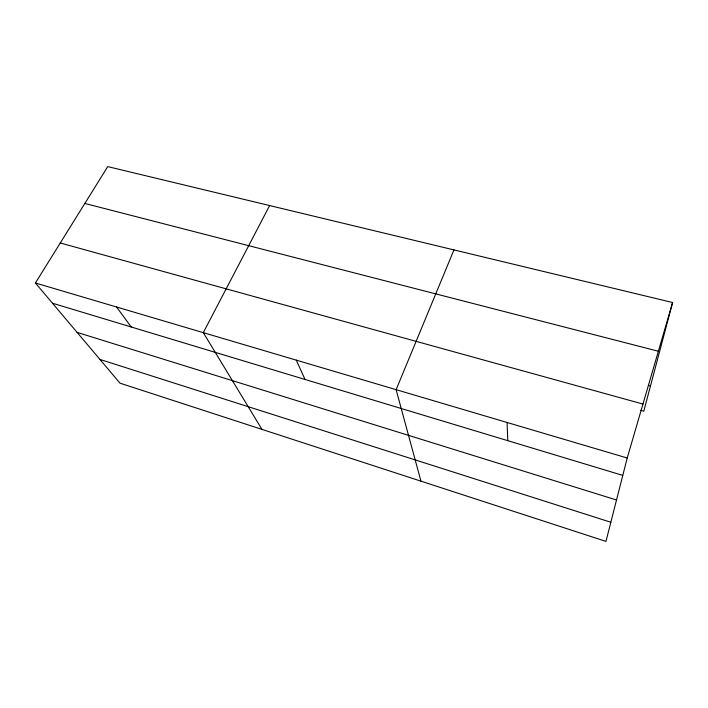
<?xml version="1.0" encoding="UTF-8"?>
<svg xmlns="http://www.w3.org/2000/svg" width="708" height="708" viewBox="0 0 708 708"><rect width="100%" height="100%" fill="white"/><g stroke="black" fill="none" stroke-linecap="round" stroke-linejoin="round"><path stroke-width="1.06" d="M672.6 302.52L627.217 458.005L605.968 541.399L119.979 383.161L35.4 282.996L107.74 166.601L672.6 302.52L643.784 411.206L640.607 410.321M453.961 249.906L396.117 389.666L420.95 481.157M269.642 205.559L203.293 332.645L261.96 429.384M84.836 203.444L658.378 351.256M648.36 385.391L650.475 385.966M60.268 242.986L642.961 404.056M35.4 282.996L627.217 458.005M52.463 303.21L622.783 475.395M77.11 332.388L616.518 499.99M99.943 359.425L610.845 522.256M116.537 306.998L131.228 326.99M296.254 360.133L305.033 379.461M507.07 422.481L507.786 440.677"/></g></svg>
